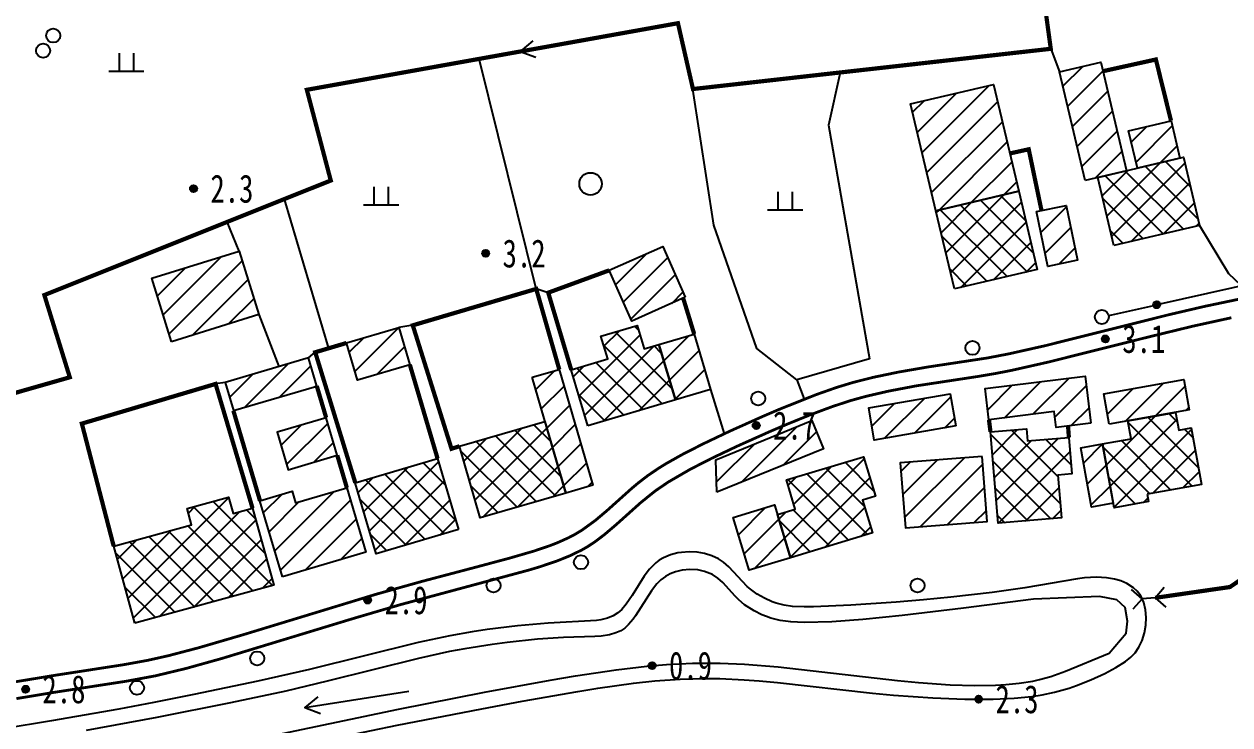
# Model space of a CAD drawing. Header units: metres. Extents: x 494039 to 619385, y 3351420 to 3402703.
# Drawn here: x 592191.9 to 592363.4, y 3392352.7 to 3392452.5 of the extents above; entities that cross this region are included whole.
import ezdxf
from ezdxf.enums import TextEntityAlignment as Align

# ---------------------------------------------------------------- set-up
doc = ezdxf.new("R2010")
doc.units = ezdxf.units.M
for name, pattern in [('2180', [0]), ('2430', [0]), ('8521', [0]), ('9610', [0])]:
    doc.linetypes.add(name, pattern=pattern)
for name, color, linetype in [('210100', 130, 'Continuous'), ('220200', 130, 'Continuous'), ('220900', 130, '2180'), ('261301', 141, 'Continuous'), ('310300', 8, 'Continuous'), ('310500', 8, 'Continuous'), ('380201', 8, '2430'), ('420500', 8, 'Continuous'), ('510301', 8, 'Continuous'), ('520101', 8, 'Continuous'), ('720100', 8, 'Continuous'), ('760201', 8, '8521'), ('810100', 8, '9610'), ('810302', 8, 'Continuous'), ('810501', 8, 'Continuous')]:
    doc.layers.add(name, color=color, linetype=linetype)
pattern_1 = [(45, (0, 0), (-1.767766953, 1.767766953), []), (135, (0, 0), (-1.767766953, -1.767766953), [])]
pattern_2 = [(45, (0, 0), (-1.767766953, 1.767766953), [])]

# ---------------------------------------------------------------- blocks, each defined once
blk = doc.blocks.new('gc170')
at = {"linetype": 'Continuous'}
blk.add_circle((0, 0), 0.5, dxfattribs=at)
blk = doc.blocks.new('gu')
at = {"flags": 128}
for points in [[(3.75, 0), (-3.75, 0)], [(2.711, -0.6), (3.75, 0), (3.75, 0), (2.711, 0.6)]]:
    blk.add_lwpolyline(points, dxfattribs=at)
blk = doc.blocks.new('p_point')
for radius in [0.25, 0.2, 0.15, 0.1, 0.05]:
    blk.add_circle((0, 0), radius)
blk.add_point((0, 0))
blk = doc.blocks.new('vm')
at = {"linetype": 'Continuous'}
for p, q in [((-0.5, 0), (-0.5, 1.3)), ((0.5, 1.3), (0.5, 0)), ((1.25, 0), (-1.25, 0))]:
    blk.add_line(p, q, dxfattribs=at)
blk = doc.blocks.new('v1')
blk.add_circle((0, 0), 0.8)
blk = doc.blocks.new('tx')
h = blk.add_hatch(color=256)
edge = h.paths.add_edge_path()
edge.add_arc((4, 0), 0.25, 0, 360)
blk.add_line((0.5, 0), (4, 0))
for centre, radius in [((0, 0), 0.5), ((4, 0), 0.25)]:
    blk.add_circle(centre, radius)
blk = doc.blocks.new('1-3&1-4')
at = {"layer": '310300', "linetype": 'Continuous'}
h = blk.add_hatch(dxfattribs=at)
h.set_pattern_fill('ANSI31', color=8, scale=20, style=0)
h.set_pattern_definition(pattern_2)
h.paths.add_polyline_path([(592342.8375, 3392430.2022), (592339.1805, 3392445.663), (592345.0529, 3392447.052), (592348.7099, 3392431.5912)])
h = blk.add_hatch(dxfattribs=at)
h.set_pattern_fill('ANSI31', color=8, scale=20, style=0)
h.set_pattern_definition(pattern_2)
h.paths.add_polyline_path([(592321.5934, 3392425.8916), (592317.9947, 3392441.0924), (592329.7819, 3392443.8829), (592333.3805, 3392428.682)])
h = blk.add_hatch(dxfattribs=at)
h.set_pattern_fill('ANSI31', color=8, scale=20, style=0)
h.set_pattern_definition(pattern_2)
h.paths.add_polyline_path([(592350.2678, 3392431.9597), (592349.0106, 3392437.2747), (592355.0364, 3392438.7), (592356.2936, 3392433.385)])
h = blk.add_hatch(dxfattribs=at)
h.set_pattern_fill('ANSI31', color=8, scale=20, style=0)
h.set_pattern_definition(pattern_2)
h.paths.add_polyline_path([(592335.8962, 3392425.7789), (592340.1242, 3392426.6498), (592341.7316, 3392418.8462), (592337.5036, 3392417.9753)])
h = blk.add_hatch(dxfattribs=at)
h.set_pattern_fill('ANSI31', color=8, scale=20, style=0)
h.set_pattern_definition(pattern_2)
h.paths.add_polyline_path([(592285.9357, 3392413.5717), (592278.3274, 3392410.1869), (592275.1136, 3392417.4107), (592282.7218, 3392420.7955)])
h = blk.add_hatch(dxfattribs=at)
h.set_pattern_fill('ANSI31', color=8, scale=20, style=0)
h.set_pattern_definition(pattern_2)
h.paths.add_polyline_path([(592212.8561, 3392407.256), (592210.0467, 3392416.2928), (592222.4555, 3392420.1506), (592225.265, 3392411.1139)])
h = blk.add_hatch(dxfattribs=at)
h.set_pattern_fill('ANSI31', color=8, scale=20, style=0)
h.set_pattern_definition(pattern_2)
h.paths.add_polyline_path([(592237.7452, 3392407.07), (592245.1862, 3392409.2677), (592246.7499, 3392403.9733), (592239.3088, 3392401.7756)])
h = blk.add_hatch(dxfattribs=at)
h.set_pattern_fill('ANSI31', color=8, scale=20, style=0)
h.set_pattern_definition(pattern_2)
h.paths.add_polyline_path([(592284.5209, 3392398.9738), (592282.1811, 3392406.8525), (592287.2023, 3392408.3436), (592289.542, 3392400.465)])
h = blk.add_hatch(dxfattribs=at)
h.set_pattern_fill('ANSI31', color=8, scale=20, style=0)
h.set_pattern_definition(pattern_2)
h.paths.add_polyline_path([(592232.3272, 3392404.9565), (592220.4581, 3392401.451), (592221.6433, 3392397.4382), (592233.5124, 3392400.9437)])
h = blk.add_hatch(dxfattribs=at)
h.set_pattern_fill('ANSI31', color=8, scale=20, style=0)
h.set_pattern_definition(pattern_2)
h.paths.add_polyline_path([(592264.1488, 3392402.1896), (592268.0091, 3392403.3075), (592272.7798, 3392386.8329), (592268.9196, 3392385.715)])
h = blk.add_hatch(dxfattribs=at)
h.set_pattern_fill('ANSI31', color=8, scale=20, style=0)
h.set_pattern_definition(pattern_2)
h.paths.add_polyline_path([(592343.6468, 3392395.6646), (592338.6822, 3392395.0445), (592338.3993, 3392397.3099), (592329.137, 3392396.153), (592328.5855, 3392400.5693), (592342.8123, 3392402.3462)])
h = blk.add_hatch(dxfattribs=at)
h.set_pattern_fill('ANSI31', color=8, scale=20, style=0)
h.set_pattern_definition(pattern_2)
h.paths.add_polyline_path([(592346.2429, 3392395.4981), (592345.4661, 3392399.817), (592356.8463, 3392401.864), (592357.6231, 3392397.5451)])
h = blk.add_hatch(dxfattribs=at)
h.set_pattern_fill('ANSI31', color=8, scale=20, style=0)
h.set_pattern_definition(pattern_2)
h.paths.add_polyline_path([(592324.4287, 3392395.279), (592312.8266, 3392393.2555), (592312.0299, 3392397.8237), (592323.632, 3392399.8472)])
h = blk.add_hatch(dxfattribs=at)
h.set_pattern_fill('ANSI31', color=8, scale=20, style=0)
h.set_pattern_definition(pattern_2)
h.paths.add_polyline_path([(592234.8432, 3392396.4379), (592227.857, 3392394.3746), (592229.4396, 3392389.016), (592236.4258, 3392391.0794)])
h = blk.add_hatch(dxfattribs=at)
h.set_pattern_fill('ANSI31', color=8, scale=20, style=0)
h.set_pattern_definition(pattern_2)
h.paths.add_polyline_path([(592290.4311, 3392385.8288), (592290.3044, 3392390.4514), (592303.9371, 3392396.0541), (592305.6104, 3392391.9824)])
h = blk.add_hatch(dxfattribs=at)
h.set_pattern_fill('ANSI31', color=8, scale=20, style=0)
h.set_pattern_definition(pattern_2)
h.paths.add_polyline_path([(592346.829, 3392384.26), (592343.747, 3392383.7056), (592342.2281, 3392392.1503), (592345.31, 3392392.7046)])
h = blk.add_hatch(dxfattribs=at)
h.set_pattern_fill('ANSI31', color=8, scale=20, style=0)
h.set_pattern_definition(pattern_2)
h.paths.add_polyline_path([(592328.1752, 3392390.9328), (592316.5226, 3392390.019), (592317.2507, 3392380.7335), (592328.9033, 3392381.6474)])
h = blk.add_hatch(dxfattribs=at)
h.set_pattern_fill('ANSI31', color=8, scale=20, style=0)
h.set_pattern_definition(pattern_2)
h.paths.add_polyline_path([(592228.6335, 3392373.7706), (592225.432, 3392384.6102), (592230.0123, 3392385.963), (592230.5043, 3392384.2971), (592237.7931, 3392386.4498), (592240.5026, 3392377.2761)])
h = blk.add_hatch(dxfattribs=at)
h.set_pattern_fill('ANSI31', color=8, scale=20, style=0)
h.set_pattern_definition(pattern_2)
h.paths.add_polyline_path([(592300.9109, 3392376.5042), (592295.0205, 3392374.7229), (592292.744, 3392382.2503), (592298.6345, 3392384.0317)])
at = {"layer": '310500', "linetype": 'Continuous'}
h = blk.add_hatch(dxfattribs=at)
h.set_pattern_fill('ANSI37', color=8, scale=20, style=0)
h.set_pattern_definition(pattern_1)
h.paths.add_polyline_path([(592346.9257, 3392420.9246), (592344.6309, 3392430.6264), (592356.7913, 3392433.5027), (592359.0861, 3392423.8009)])
h = blk.add_hatch(dxfattribs=at)
h.set_pattern_fill('ANSI37', color=8, scale=20, style=0)
h.set_pattern_definition(pattern_1)
h.paths.add_polyline_path([(592324.23, 3392414.7544), (592321.5934, 3392425.8916), (592333.3805, 3392428.682), (592336.0171, 3392417.5449)])
h = blk.add_hatch(dxfattribs=at)
h.set_pattern_fill('ANSI37', color=8, scale=20, style=0)
h.set_pattern_definition(pattern_1)
h.paths.add_polyline_path([(592272.0779, 3392395.2786), (592269.7093, 3392403.2547), (592274.8974, 3392404.7954), (592273.9346, 3392408.0374), (592279.0927, 3392409.5692), (592280.0844, 3392406.2298), (592282.1811, 3392406.8525), (592284.5209, 3392398.9738)])
h = blk.add_hatch(dxfattribs=at)
h.set_pattern_fill('ANSI37', color=8, scale=20, style=0)
h.set_pattern_definition(pattern_1)
h.paths.add_polyline_path([(592351.6451, 3392385.5288), (592351.8322, 3392384.4888), (592346.9459, 3392383.6099), (592345.31, 3392392.7046), (592349.3665, 3392393.4343), (592348.909, 3392395.9777), (592355.6722, 3392397.1942), (592356.1292, 3392394.6536), (592357.9134, 3392394.9746), (592359.3627, 3392386.917)])
h = blk.add_hatch(dxfattribs=at)
h.set_pattern_fill('ANSI37', color=8, scale=20, style=0)
h.set_pattern_definition(pattern_1)
h.paths.add_polyline_path([(592268.9196, 3392385.715), (592256.7736, 3392382.1977), (592253.8262, 3392392.3758), (592265.9721, 3392395.8931)])
h = blk.add_hatch(dxfattribs=at)
h.set_pattern_fill('ANSI37', color=8, scale=20, style=0)
h.set_pattern_definition(pattern_1)
h.paths.add_polyline_path([(592329.3533, 3392394.4217), (592334.4701, 3392394.8527), (592334.6148, 3392393.1352), (592340.5067, 3392393.6316), (592340.9457, 3392388.4199), (592338.9271, 3392388.2499), (592339.4403, 3392382.159), (592330.4502, 3392381.4016)])
h = blk.add_hatch(dxfattribs=at)
h.set_pattern_fill('ANSI37', color=8, scale=20, style=0)
h.set_pattern_definition(pattern_1)
h.paths.add_polyline_path([(592253.6827, 3392380.4998), (592241.9815, 3392377.0439), (592238.9947, 3392387.1569), (592250.6959, 3392390.6128)])
h = blk.add_hatch(dxfattribs=at)
h.set_pattern_fill('ANSI37', color=8, scale=20, style=0)
h.set_pattern_definition(pattern_1)
h.paths.add_polyline_path([(592300.9109, 3392376.5042), (592299.0464, 3392382.6697), (592301.5828, 3392383.4367), (592300.3336, 3392387.5675), (592311.2692, 3392390.8746), (592312.9727, 3392385.2414), (592311.1701, 3392384.6963), (592312.5803, 3392380.0332)])
h = blk.add_hatch(dxfattribs=at)
h.set_pattern_fill('ANSI37', color=8, scale=20, style=0)
h.set_pattern_definition(pattern_1)
h.paths.add_polyline_path([(592207.6403, 3392367.1663), (592204.6217, 3392378.135), (592215.6934, 3392381.182), (592215.0529, 3392383.5091), (592220.967, 3392385.1368), (592221.6146, 3392382.7837), (592224.3729, 3392383.5427), (592227.3844, 3392372.6)])
at = {"layer": '210100', "color": 141, "linetype": 'Continuous', "flags": 128}
blk.add_lwpolyline([(592225.6723, 3392350.852), (592245.136, 3392354.9449), (592257.3558, 3392357.3532), (592266.7229, 3392359.0707), (592270.333, 3392359.6818), (592276.124, 3392360.5555), (592280.4862, 3392361.0748), (592283.2477, 3392361.3107), (592286.9499, 3392361.4976), (592290.899, 3392361.5148), (592294.3692, 3392361.3598), (592299.1293, 3392360.9658), (592316.1362, 3392359.0361), (592319.1299, 3392358.7481), (592323.6191, 3392358.4229), (592327.0947, 3392358.3062), (592330.0507, 3392358.3476), (592331.517, 3392358.4331), (592333.4562, 3392358.6314), (592335.3728, 3392358.9467), (592336.321, 3392359.1565), (592337.9448, 3392359.6133), (592340.0336, 3392360.3551), (592346.2358, 3392362.906), (592348.6559, 3392365.7561), (592348.8453, 3392367.4753), (592348.5011, 3392369.3992), (592347.3392, 3392370.5319), (592344.8634, 3392370.9728), (592335.492, 3392370.602), (592325.5302, 3392369.3184), (592316.8058, 3392368.2729), (592311.1863, 3392367.7105), (592306.8029, 3392367.3993), (592302.863, 3392367.2818), (592300.9651, 3392367.361), (592299.4197, 3392367.5789), (592298.1093, 3392367.9129), (592297.4661, 3392368.1311), (592296.8345, 3392368.3827), (592295.7353, 3392368.9193), (592294.3708, 3392369.803), (592293.5447, 3392370.5025), (592293.0395, 3392371.0134), (592291.2533, 3392372.9853), (592290.5799, 3392373.5869), (592289.8025, 3392374.1024), (592288.6789, 3392374.5564), (592287.7289, 3392374.7574), (592286.6037, 3392374.8282), (592285.4782, 3392374.731), (592284.5277, 3392374.5072), (592283.7621, 3392374.2101), (592283.1149, 3392373.8484), (592282.4731, 3392373.3554), (592281.8956, 3392372.7805), (592281.1223, 3392371.8034), (592278.8669, 3392368.2348), (592278.5113, 3392367.7439), (592277.875, 3392367.0004), (592277.3128, 3392366.4927), (592276.7558, 3392366.1189), (592276.0415, 3392365.7916), (592275.1506, 3392365.5369), (592273.953, 3392365.3552), (592273.0768, 3392365.2914), (592268.6119, 3392365.1528), (592264.9122, 3392364.8974), (592260.5895, 3392364.4394), (592258.4565, 3392364.1568), (592254.5698, 3392363.543), (592252.403, 3392363.1374), (592247.9596, 3392362.1659), (592234.9994, 3392358.9272), (592229.084, 3392357.5291), (592221.2416, 3392355.8395), (592210.7612, 3392353.74), (592200.7059, 3392351.889)], dxfattribs=at)
at = {"layer": '220200', "color": 141, "linetype": 'Continuous', "const_width": 0.6, "flags": 128}
for points in [[(592088.2235, 3392374.4363), (592097.4753, 3392377.4859), (592098.4292, 3392374.1288), (592150.9067, 3392388.5742), (592198.3733, 3392402.1884), (592194.7507, 3392413.8932), (592235.4998, 3392430.1933), (592232.0955, 3392443.1066), (592284.8918, 3392452.5864), (592287.0291, 3392443.2167), (592337.9302, 3392448.9436), (592336.4489, 3392459.7997)], [(592370.0416, 3392395.7404), (592369.4829, 3392390.4043), (592367.3907, 3392377.1196), (592365.3699, 3392373.6509), (592363.4159, 3392372.3297), (592352.771, 3392370.7895)]]:
    blk.add_lwpolyline(points, dxfattribs=at)
at = {"layer": '220900', "color": 141, "linetype": 'Continuous'}
for p, q in [((592350.9117, 3392370.6636), (592349.4052, 3392371.979)), ((592352.771, 3392370.7895), (592354.0864, 3392372.296)), ((592350.9117, 3392370.6636), (592349.5963, 3392369.1571)), ((592352.771, 3392370.7895), (592354.2775, 3392369.4741))]:
    blk.add_line(p, q, dxfattribs=at)
at = {"layer": '220900', "color": 141, "linetype": '2180', "elevation": 2.4097, "flags": 128}
blk.add_lwpolyline([(592352.771, 3392370.7895), (592350.9117, 3392370.6636)], dxfattribs=at)
at = {"layer": '310300', "color": 8, "linetype": 'Continuous', "flags": 128}
for points in [[(592342.8375, 3392430.2022), (592339.1805, 3392445.663), (592345.0529, 3392447.052), (592348.7099, 3392431.5912)], [(592321.5934, 3392425.8916), (592317.9947, 3392441.0924), (592329.7819, 3392443.8829), (592333.3805, 3392428.682)], [(592350.2678, 3392431.9597), (592349.0106, 3392437.2747), (592355.0364, 3392438.7), (592356.2936, 3392433.385)], [(592335.8962, 3392425.7789), (592340.1242, 3392426.6498), (592341.7316, 3392418.8462), (592337.5036, 3392417.9753)], [(592284.5209, 3392398.9738), (592282.1811, 3392406.8525), (592287.2023, 3392408.3436), (592289.542, 3392400.465)], [(592264.1488, 3392402.1896), (592268.0091, 3392403.3075), (592272.7798, 3392386.8329), (592268.9196, 3392385.715)], [(592343.6468, 3392395.6646), (592338.6822, 3392395.0445), (592338.3993, 3392397.3099), (592329.137, 3392396.153), (592328.5855, 3392400.5693), (592342.8123, 3392402.3462)], [(592324.4287, 3392395.279), (592312.8266, 3392393.2555), (592312.0299, 3392397.8237), (592323.632, 3392399.8472)], [(592290.4311, 3392385.8288), (592290.3044, 3392390.4514), (592303.9371, 3392396.0541), (592305.6104, 3392391.9824)], [(592346.829, 3392384.26), (592343.747, 3392383.7056), (592342.2281, 3392392.1503), (592345.31, 3392392.7046)], [(592328.1752, 3392390.9328), (592316.5226, 3392390.019), (592317.2507, 3392380.7335), (592328.9033, 3392381.6474)], [(592300.9109, 3392376.5042), (592295.0205, 3392374.7229), (592292.744, 3392382.2503), (592298.6345, 3392384.0317)]]:
    blk.add_lwpolyline(points, close=True, dxfattribs=at)
for points, elevation in [([(592285.9357, 3392413.5717), (592278.3274, 3392410.1869), (592275.1136, 3392417.4107), (592282.7218, 3392420.7955)], 6.6276), ([(592212.8561, 3392407.256), (592210.0467, 3392416.2928), (592222.4555, 3392420.1506), (592225.265, 3392411.1139)], 6.0702), ([(592237.7452, 3392407.07), (592245.1862, 3392409.2677), (592246.7499, 3392403.9733), (592239.3088, 3392401.7756)], 5.6416), ([(592232.3272, 3392404.9565), (592220.4581, 3392401.451), (592221.6433, 3392397.4382), (592233.5124, 3392400.9437)], 5.6094), ([(592346.2429, 3392395.4981), (592345.4661, 3392399.817), (592356.8463, 3392401.864), (592357.6231, 3392397.5451)], 5.4578), ([(592234.8432, 3392396.4379), (592227.857, 3392394.3746), (592229.4396, 3392389.016), (592236.4258, 3392391.0794)], 5.6416), ([(592228.6335, 3392373.7706), (592225.432, 3392384.6102), (592230.0123, 3392385.963), (592230.5043, 3392384.2971), (592237.7931, 3392386.4498), (592240.5026, 3392377.2761)], 15.1667)]:
    blk.add_lwpolyline(points, close=True, dxfattribs=dict(at, elevation=elevation))
at = {"layer": '310500', "color": 8, "linetype": 'Continuous', "flags": 128}
for points, elevation in [([(592346.9257, 3392420.9246), (592344.6309, 3392430.6264), (592356.7913, 3392433.5027), (592359.0861, 3392423.8009)], 14.4917), ([(592300.9109, 3392376.5042), (592299.0464, 3392382.6697), (592301.5828, 3392383.4367), (592300.3336, 3392387.5675), (592311.2692, 3392390.8746), (592312.9727, 3392385.2414), (592311.1701, 3392384.6963), (592312.5803, 3392380.0332)], 13.8979), ([(592207.6403, 3392367.1663), (592204.6217, 3392378.135), (592215.6934, 3392381.182), (592215.0529, 3392383.5091), (592220.967, 3392385.1368), (592221.6146, 3392382.7837), (592224.3729, 3392383.5427), (592227.3844, 3392372.6)], 15.1667)]:
    blk.add_lwpolyline(points, close=True, dxfattribs=dict(at, elevation=elevation))
for points in [[(592324.23, 3392414.7544), (592321.5934, 3392425.8916), (592333.3805, 3392428.682), (592336.0171, 3392417.5449)], [(592272.0779, 3392395.2786), (592269.7093, 3392403.2547), (592274.8974, 3392404.7954), (592273.9346, 3392408.0374), (592279.0927, 3392409.5692), (592280.0844, 3392406.2298), (592282.1811, 3392406.8525), (592284.5209, 3392398.9738)], [(592351.6451, 3392385.5288), (592351.8322, 3392384.4888), (592346.9459, 3392383.6099), (592345.31, 3392392.7046), (592349.3665, 3392393.4343), (592348.909, 3392395.9777), (592355.6722, 3392397.1942), (592356.1292, 3392394.6536), (592357.9134, 3392394.9746), (592359.3627, 3392386.917)], [(592268.9196, 3392385.715), (592256.7736, 3392382.1977), (592253.8262, 3392392.3758), (592265.9721, 3392395.8931)], [(592329.3533, 3392394.4217), (592334.4701, 3392394.8527), (592334.6148, 3392393.1352), (592340.5067, 3392393.6316), (592340.9457, 3392388.4199), (592338.9271, 3392388.2499), (592339.4403, 3392382.159), (592330.4502, 3392381.4016)], [(592253.6827, 3392380.4998), (592241.9815, 3392377.0439), (592238.9947, 3392387.1569), (592250.6959, 3392390.6128)]]:
    blk.add_lwpolyline(points, close=True, dxfattribs=at)
at = {"layer": '380201', "color": 8, "linetype": '2430', "const_width": 0.6, "flags": 128}
for points in [[(592355.0364, 3392438.7), (592352.8836, 3392447.4214), (592345.3596, 3392445.7556)], [(592336.6123, 3392425.9264), (592334.7937, 3392434.639), (592332.1106, 3392434.0461)], [(592275.1136, 3392417.4107), (592266.4384, 3392414.2288), (592269.7093, 3392403.2547)], [(592268.0091, 3392403.3075), (592264.73, 3392414.765), (592247.1682, 3392409.5829), (592252.6778, 3392392.0117), (592253.8262, 3392392.3758)]]:
    blk.add_lwpolyline(points, dxfattribs=at)
for points, elevation in [([(592287.2023, 3392408.3436), (592285.639, 3392413.4397)], 6.6276), ([(592237.7452, 3392407.07), (592233.2902, 3392405.7483), (592238.9947, 3392387.1569)], 5.6416), ([(592250.6959, 3392390.6128), (592246.7499, 3392403.9733)], 5.6416), ([(592224.3729, 3392383.5427), (592219.11, 3392401.2408), (592200.0876, 3392395.5928), (592204.6217, 3392378.135)], 5.8475), ([(592234.8432, 3392396.4379), (592233.5124, 3392400.9437)], 5.8475), ([(592221.6433, 3392397.4382), (592225.432, 3392384.6102)], 5.8475), ([(592329.137, 3392396.153), (592329.3533, 3392394.4217)], 7.5384), ([(592340.5067, 3392393.6316), (592340.39, 3392395.2578)], 7.5384), ([(592237.7931, 3392386.4498), (592236.4258, 3392391.0794)], 5.8475)]:
    blk.add_lwpolyline(points, dxfattribs=dict(at, elevation=elevation))
at = {"layer": '420500', "color": 8, "linetype": 'Continuous', "const_width": 0.4, "flags": 128}
for points in [[(592367.6985, 3392413.9304), (592359.7964, 3392412.275), (592354.6445, 3392411.0728), (592337.2263, 3392406.7048), (592331.9771, 3392405.5238), (592328.8784, 3392404.9301), (592320.4977, 3392403.6598), (592316.2306, 3392402.922), (592312.7009, 3392402.1846), (592309.9068, 3392401.4816), (592307.5389, 3392400.7671), (592304.5381, 3392399.7118), (592299.4401, 3392397.6782), (592297.0415, 3392396.6542), (592292.2809, 3392394.5211), (592288.4349, 3392392.6894), (592285.4567, 3392391.166), (592283.2313, 3392389.9111), (592282.2283, 3392389.2942), (592280.6031, 3392388.1957), (592279.1806, 3392387.0974), (592278.2551, 3392386.3155), (592274.8221, 3392383.234), (592273.1671, 3392381.8312), (592271.2375, 3392380.4247), (592270.0828, 3392379.7385), (592269.3107, 3392379.3392), (592267.7161, 3392378.6255), (592266.6921, 3392378.2266), (592264.3875, 3392377.4441), (592260.9698, 3392376.4527), (592256.2002, 3392375.1738), (592248.4973, 3392373.14), (592241.9313, 3392371.2981), (592222.9656, 3392365.5196), (592216.7112, 3392363.6892), (592212.3841, 3392362.553), (592209.4173, 3392361.8887), (592205.9524, 3392361.2622), (592195.66, 3392359.6712), (592190.7188, 3392358.8547)], [(592363.6242, 3392410.6626), (592358.0687, 3392409.4435), (592351.077, 3392407.7365), (592337.6973, 3392404.3775), (592332.4383, 3392403.1898), (592330.0886, 3392402.7275), (592327.5041, 3392402.2917), (592318.8313, 3392400.9726), (592314.8909, 3392400.2236), (592311.6762, 3392399.483), (592309.4926, 3392398.8807), (592306.8496, 3392398.0159), (592303.6927, 3392396.8369), (592300.3616, 3392395.4828), (592297.9989, 3392394.4745), (592293.3095, 3392392.3742), (592289.6963, 3392390.6542), (592286.6479, 3392389.0936), (592283.5264, 3392387.2828), (592281.6462, 3392385.9998), (592279.5847, 3392384.335), (592276.0919, 3392381.2033), (592274.41, 3392379.7745), (592273.0519, 3392378.7474), (592272.0408, 3392378.0815), (592271.2544, 3392377.6274), (592269.619, 3392376.8231), (592267.7034, 3392376.0472), (592265.2904, 3392375.2287), (592263.7306, 3392374.7582), (592245.4518, 3392369.8352), (592238.7653, 3392367.8703), (592220.0403, 3392362.1723), (592214.9057, 3392360.7378), (592210.5254, 3392359.6848), (592206.4197, 3392358.926), (592196.0501, 3392357.3228), (592190.7828, 3392356.4509)]]:
    blk.add_lwpolyline(points, dxfattribs=at)
at = {"layer": '520101', "color": 8, "linetype": 'Continuous'}
blk.add_line((592406.1656, 3392424.3612), (592353.0037, 3392412.509), dxfattribs=at)
at = {"layer": '760201', "color": 8, "linetype": '8521', "flags": 128}
blk.add_lwpolyline([(592141.5556, 3392226.52), (592142.6239, 3392228.3841), (592147.0324, 3392233.3454), (592148.4818, 3392234.2522), (592149.9562, 3392235.0896), (592151.1711, 3392235.6613), (592151.7952, 3392235.9011), (592152.6437, 3392236.1901), (592153.954, 3392236.5251), (592155.7514, 3392236.8222), (592157.1186, 3392236.9797), (592174.5896, 3392238.578), (592180.5437, 3392239.1877), (592183.8083, 3392239.5826), (592186.346, 3392239.927), (592190.6827, 3392240.6096), (592192.4807, 3392240.9378), (592195.6957, 3392241.617), (592198.1695, 3392242.2487), (592199.9283, 3392242.7747), (592202.4036, 3392243.625), (592203.7802, 3392244.1501), (592206.4192, 3392245.2603), (592214.1024, 3392248.8924), (592217.2396, 3392250.1778), (592218.7331, 3392250.6836), (592220.7585, 3392251.2703), (592223.8517, 3392251.997), (592225.4165, 3392252.3024), (592228.5707, 3392252.812), (592231.7449, 3392253.1938), (592233.3354, 3392253.3354), (592236.5155, 3392253.5071), (592238.1022, 3392253.5284), (592239.6843, 3392253.4986), (592241.7839, 3392253.3647), (592244.4327, 3392253.002), (592247.1821, 3392252.3924), (592248.6576, 3392251.9943), (592255.9867, 3392249.8295), (592258.3404, 3392249.253), (592260.8286, 3392248.8211), (592263.3282, 3392248.6101), (592265.8477, 3392248.5723), (592267.5354, 3392248.6202), (592270.9237, 3392248.8444), (592275.5963, 3392249.3365), (592281.5357, 3392250.1082), (592304.7791, 3392253.256), (592320.2791, 3392255.2239), (592349.7254, 3392258.6919), (592377.3959, 3392261.7843), (592378.4656, 3392263.6204), (592379.1333, 3392265.2354), (592378.1861, 3392267.5184), (592377.1093, 3392268.3282), (592375.1432, 3392269.0186), (592366.2452, 3392268.9096), (592353.0785, 3392271.4823), (592346.5699, 3392270.6299), (592344.2644, 3392270.425), (592338.9137, 3392271.7158), (592321.4733, 3392269.9229), (592310.5868, 3392271.0937), (592283.1101, 3392269.4294), (592270.3592, 3392268.0249), (592248.3523, 3392266.3673), (592225.0797, 3392261.9083), (592202.7592, 3392259.0816), (592196.4445, 3392256.8412), (592195.2554, 3392255.8946), (592193.274, 3392253.5879), (592189.8364, 3392252.2212), (592168.1378, 3392249.8388), (592161.682, 3392249.8599), (592151.1601, 3392250.8774), (592144.282, 3392250.4922), (592137.5185, 3392250.6086), (592132.8501, 3392252.6011), (592128.7755, 3392256.7071), (592122.5575, 3392265.8888), (592112.5715, 3392290.0206), (592111.9688, 3392294.9268), (592109.0834, 3392314.3659), (592109.6987, 3392319.0177), (592110.6336, 3392320.6515), (592111.2759, 3392321.5529), (592112.114, 3392322.4466), (592112.8071, 3392323.0146), (592113.656, 3392323.5608), (592114.8468, 3392324.1634), (592116.2513, 3392324.7349), (592118.1816, 3392325.3822), (592120.1279, 3392325.8917), (592121.1079, 3392326.0937), (592123.0835, 3392326.3851), (592124.0802, 3392326.4698), (592126.7194, 3392326.5025), (592131.7011, 3392326.2438), (592134.1681, 3392326.1997), (592136.0563, 3392326.3122), (592137.6429, 3392326.5669), (592138.6842, 3392326.8418), (592140.0943, 3392327.3417), (592144.9131, 3392329.5146), (592148.8826, 3392331.0995), (592150.8892, 3392331.8144), (592154.9311, 3392333.1432), (592160.3579, 3392334.7799), (592167.1769, 3392336.6944), (592173.3407, 3392338.3104), (592177.4683, 3392339.3088), (592181.835, 3392340.2588), (592188.4814, 3392341.561), (592209.2234, 3392345.3347), (592215.7507, 3392346.5744), (592244.9376, 3392352.6598), (592256.9951, 3392355.0108), (592262.7291, 3392356.0757), (592270.6252, 3392357.4603), (592273.5023, 3392357.9229), (592278.5508, 3392358.6342), (592281.6263, 3392358.9694), (592285.2071, 3392359.2265), (592288.7934, 3392359.3302), (592290.8395, 3392359.3092), (592294.3048, 3392359.1372), (592296.467, 3392358.9662), (592299.0595, 3392358.7181), (592312.5503, 3392357.2238), (592315.5785, 3392356.9496), (592321.1448, 3392356.5568), (592325.6972, 3392356.368), (592329.7289, 3392356.3547), (592332.7345, 3392356.4914), (592335.2204, 3392356.7453), (592336.7007, 3392356.9788), (592338.4631, 3392357.3583), (592340.5595, 3392357.9547), (592341.5954, 3392358.3048), (592343.6367, 3392359.103), (592345.6278, 3392360.031), (592347.1745, 3392360.8714), (592348.5511, 3392361.749), (592349.3005, 3392362.35), (592349.9196, 3392362.9865), (592350.4792, 3392363.7779), (592350.9447, 3392364.7407), (592351.2748, 3392365.7905), (592351.4671, 3392366.8901), (592351.5167, 3392368.0032), (592351.4167, 3392369.0935), (592351.1579, 3392370.1244), (592350.7283, 3392371.0585), (592350.2293, 3392371.7349), (592349.6903, 3392372.2319), (592348.7658, 3392372.823), (592347.9059, 3392373.2008), (592347.0134, 3392373.4645), (592345.859, 3392373.6576), (592344.428, 3392373.725), (592342.7118, 3392373.63), (592341.7154, 3392373.5136), (592334.2316, 3392372.2254), (592329.5887, 3392371.5737), (592323.7147, 3392370.9036), (592319.8275, 3392370.5233), (592315.9479, 3392370.1852), (592309.4695, 3392369.7276), (592304.1585, 3392369.5073), (592302.8332, 3392369.4947), (592301.1813, 3392369.5752), (592300.0013, 3392369.7493), (592298.8525, 3392370.0479), (592298.2892, 3392370.2436), (592297.1944, 3392370.7224), (592296.1557, 3392371.3134), (592295.1905, 3392372.0129), (592294.7452, 3392372.3992), (592292.1091, 3392375.2053), (592291.3531, 3392375.8664), (592290.6543, 3392376.3369), (592289.7101, 3392376.7843), (592288.6847, 3392377.0983), (592287.6065, 3392377.2826), (592286.5032, 3392377.3387), (592285.4019, 3392377.2662), (592284.8606, 3392377.1809), (592283.8135, 3392376.9097), (592282.8376, 3392376.4992), (592282.241, 3392376.1441), (592281.747, 3392375.7672), (592280.8671, 3392374.8778), (592280.0954, 3392373.8574), (592278.376, 3392371.1038), (592277.5473, 3392369.9034), (592276.8965, 3392369.1492), (592276.3223, 3392368.6343), (592275.6869, 3392368.2182), (592274.8885, 3392367.8822), (592273.9156, 3392367.6468), (592273.2993, 3392367.5587), (592266.4482, 3392367.1949), (592262.0602, 3392366.797), (592257.7561, 3392366.2641), (592255.6205, 3392365.9454), (592252.4252, 3392365.388), (592247.9562, 3392364.4326), (592232.4868, 3392360.578), (592225.139, 3392358.9125), (592216.0098, 3392357.015), (592210.3471, 3392355.9011), (592205.3418, 3392354.9619), (592195.766, 3392353.266), (592188.9079, 3392352.1628), (592183.8168, 3392351.4561), (592160.7197, 3392348.7072), (592154.7807, 3392347.8842), (592151.0868, 3392347.2709), (592145.5977, 3392346.1317), (592131.425, 3392342.6465), (592125.6366, 3392341.3), (592121.8777, 3392340.5464), (592119.697, 3392340.1616), (592115.3159, 3392339.4898), (592111.7042, 3392339.0409), (592108.3821, 3392338.747), (592107.0883, 3392338.6853), (592104.8716, 3392338.6822), (592102.5338, 3392338.8697), (592101.6486, 3392339.0064), (592100.1456, 3392339.332), (592098.6757, 3392339.7788), (592097.9588, 3392340.0509), (592096.799, 3392340.5825), (592095.9409, 3392341.0639), (592094.2999, 3392342.2177), (592093.2012, 3392343.1746), (592092.0474, 3392344.3641), (592090.9505, 3392345.6891), (592089.941, 3392347.0841), (592088.7767, 3392348.9052), (592088.1201, 3392350.0307), (592086.8813, 3392352.3379), (592086.0995, 3392353.9081), (592084.436, 3392357.5027), (592083.5559, 3392359.5221), (592081.0433, 3392365.626), (592077.6606, 3392374.323), (592071.8494, 3392389.5325)], dxfattribs=at)
at = {"layer": '810100', "color": 8, "linetype": '9610', "flags": 128}
for points, elevation in [([(592337.9302, 3392448.9436), (592339.1805, 3392445.663)], 3.2898), ([(592228.8939, 3392427.5508), (592235.1642, 3392406.3043)], 3.4848), ([(592222.4555, 3392420.1506), (592220.7712, 3392424.3017)], 4.0205), ([(592359.0861, 3392423.8009), (592363.2165, 3392416.9463), (592366.6826, 3392413.6732)], 3.3969), ([(592225.265, 3392411.1139), (592228.0897, 3392403.705)], 4.0205), ([(592247.1682, 3392409.5829), (592245.1862, 3392409.2677)], 4.0205), ([(592232.3272, 3392404.9565), (592233.2902, 3392405.7483)], 3.7705), ([(592301.8037, 3392401.8149), (592302.8342, 3392399.0512)], 3.3419), ([(592220.4581, 3392401.451), (592219.11, 3392401.2408)], 3.842)]:
    blk.add_lwpolyline(points, dxfattribs=dict(at, elevation=elevation))
for points in [[(592266.4384, 3392414.2288), (592264.73, 3392414.765), (592256.5883, 3392447.5044)], [(592307.9579, 3392445.5714), (592306.3251, 3392438.0821), (592312.1493, 3392404.8189), (592301.8037, 3392401.8149), (592296.1115, 3392406.2979), (592290.0143, 3392423.8387), (592287.0291, 3392443.2167)], [(592289.542, 3392400.465), (592291.4833, 3392394.1211)]]:
    blk.add_lwpolyline(points, dxfattribs=at)
at = {"layer": '261301', "color": 141, "linetype": 'Continuous', "xscale": 2, "yscale": 2}
for p, rotation in [((592269.8056, 3392449.8776, 2.7681), 190.1818809377742), ((592239.2008, 3392356.3519, 3.7641), 188.8927258987298)]:
    blk.add_blockref('gu', p, dxfattribs=dict(at, rotation=rotation))
at = {"layer": '510301', "color": 8, "linetype": 'Continuous', "xscale": 2, "yscale": 2}
for p in [(592196.0118, 3392450.8179, 3.3146), (592194.5796, 3392448.6748, 3.3146), (592345.1954, 3392410.7682, 3.6078), (592326.7833, 3392406.3605, 3.4887), (592296.3136, 3392399.1702, 3.578), (592271.0973, 3392375.8531, 3.5185), (592258.6561, 3392372.5517, 3.3399), (592318.9756, 3392372.5481, 3.8132), (592225.0372, 3392362.1751, 3.3399), (592207.9298, 3392357.9932, 3.3399)]:
    blk.add_blockref('gc170', p, dxfattribs=at)
at = {"layer": '520101', "color": 8, "linetype": 'Continuous', "xscale": 2, "yscale": 2, "rotation": 12.56824697357831}
blk.add_blockref('tx', (592345.1954, 3392410.7682), dxfattribs=at)
at = {"layer": '520101', "color": 8, "linetype": 'Continuous', "xscale": 2, "yscale": 2}
blk.add_blockref('gc170', (592345.1954, 3392410.7682), dxfattribs=at)
at = {"layer": '720100', "color": 8, "linetype": 'Continuous', "xscale": 2, "yscale": 2, "zscale": 2}
for p in [(592215.9786, 3392429.0407, 2.3049), (592257.5378, 3392419.8201, 3.1569), (592345.7037, 3392407.6552, 3.0943), (592296.0233, 3392395.323, 2.6906), (592240.7476, 3392370.4673, 2.8836), (592281.2155, 3392361.145, 0.9), (592192.082, 3392357.7891, 2.7629), (592327.6696, 3392356.3684, 2.313)]:
    blk.add_blockref('p_point', p, dxfattribs=at)
at = {"layer": '810302', "color": 8, "linetype": 'Continuous', "xscale": 2, "yscale": 2}
for p in [(592206.4278, 3392445.7092), (592242.6654, 3392426.6856, 3.8553), (592300.1354, 3392425.9642, 3.8553)]:
    blk.add_blockref('vm', p, dxfattribs=at)
at = {"layer": '810501', "color": 8, "linetype": 'Continuous', "xscale": 2, "yscale": 2}
blk.add_blockref('v1', (592272.4627, 3392429.7112, 3.8553), dxfattribs=at)
at = {"layer": '720100', "color": 8, "width": 0.75}
for s, p in [('2.3', (592218.3786, 3392429.0407, 2.3049)), ('3.2', (592259.9378, 3392419.8201, 3.1569)), ('3.1', (592348.1037, 3392407.6552, 3.0943)), ('2.7', (592298.4233, 3392395.323, 2.6906)), ('2.9', (592243.1476, 3392370.4673, 2.8836)), ('0.9', (592283.6155, 3392361.145, 0.9)), ('2.8', (592194.482, 3392357.7891, 2.7629)), ('2.3', (592330.0696, 3392356.3684, 2.313))]:
    blk.add_text(s, height=4, dxfattribs=at).set_placement(p, align=Align.MIDDLE_LEFT)

msp = doc.modelspace()

# ---------------------------------------------------------------- block references
msp.add_blockref('1-3&1-4', (0, 0))

doc.saveas('drawing.dxf')
